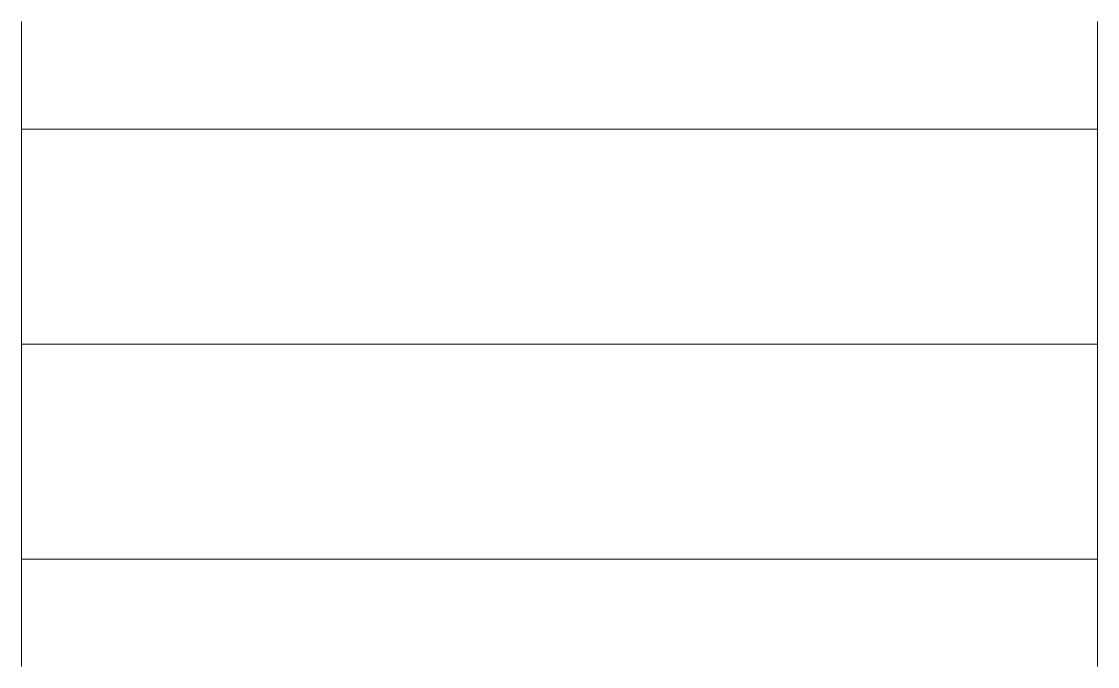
# Model space of a CAD drawing. Extents: x 0 to 0.25, y -0.075 to 0.075.
import ezdxf

# ---------------------------------------------------------------- set-up
doc = ezdxf.new("R2010")
doc.units = 0
doc.header["$LTSCALE"] = 0.01
doc.header["$MEASUREMENT"] = 0
doc.layers.get('0').update_dxf_attribs({"lineweight": 20})

msp = doc.modelspace()

# ---------------------------------------------------------------- linework, layer by layer
at = {"flags": 128}
for points in [[(0, -0.075), (0, 0.075)], [(0.25, -0.075), (0.25, 0.075)], [(0, 0.05), (0.25, 0.05)], [(0, 0), (0.25, 0)], [(0, -0.05), (0.25, -0.05)]]:
    msp.add_lwpolyline(points, dxfattribs=at)

doc.saveas('drawing.dxf')
